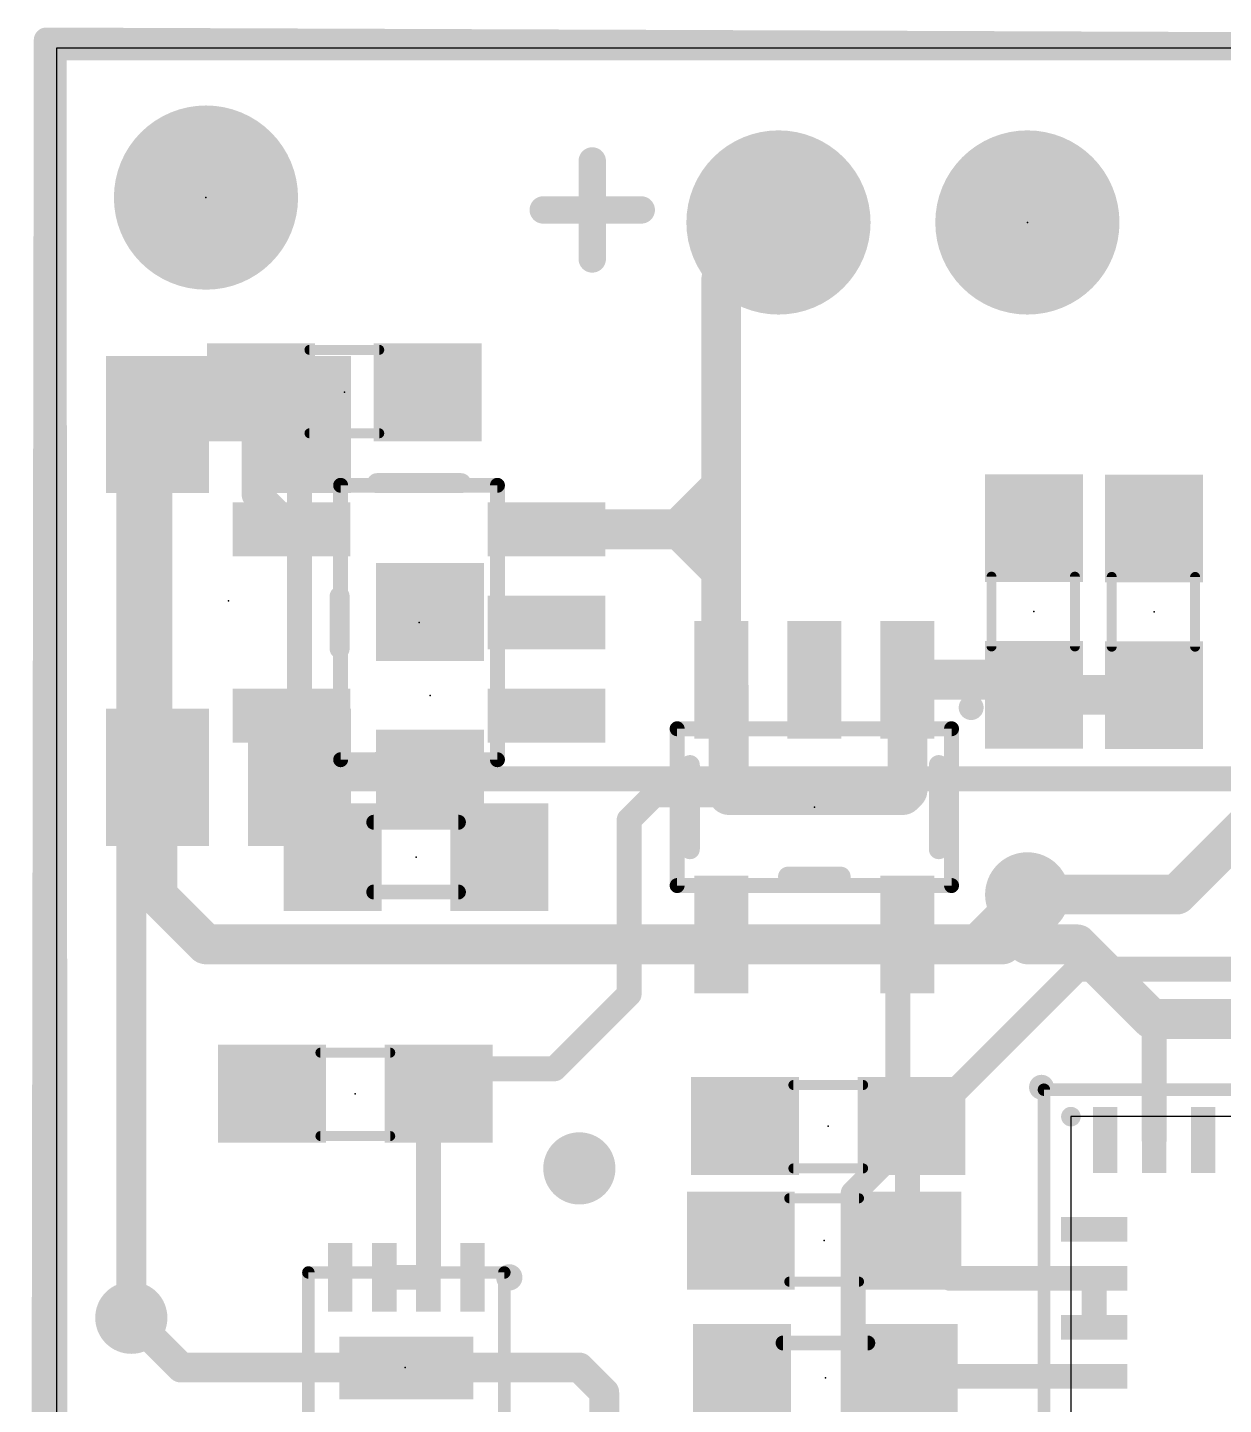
# Model space of a CAD drawing. Extents: x -0.01 to 1.46, y -0.01 to 1.61.
# Drawn here: x -0.012 to 0.469, y 1.055 to 1.608 of the extents above; entities that cross this region are included whole.
import ezdxf

# ---------------------------------------------------------------- set-up
doc = ezdxf.new("R2010")
doc.units = 0
for name, color, linetype in [('1', 22, 'CONTINUOUS'), ('16', 175, 'CONTINUOUS'), ('17', 82, 'CONTINUOUS'), ('18', 82, 'CONTINUOUS'), ('20', 7, 'CONTINUOUS'), ('21', 7, 'CONTINUOUS'), ('23', 7, 'CONTINUOUS'), ('24', 7, 'CONTINUOUS'), ('51', 53, 'CONTINUOUS')]:
    doc.layers.add(name, color=color, linetype=linetype)

# ---------------------------------------------------------------- blocks, each defined once
blk = doc.blocks.new('RECT')
blk.add_solid([(-0.5, -0.5), (0.5, -0.5), (-0.5, 0.5), (0.5, 0.5)])
blk = doc.blocks.new('ROUNDP')
at = {"const_width": 0.5}
blk.add_lwpolyline([(0, -0.25, 1), (0, 0.25, 1), (0, -0.25)], format="xyb", dxfattribs=at)
blk = doc.blocks.new('ROUNDV')
at = {"const_width": 0.5}
blk.add_lwpolyline([(0, -0.25, 1), (0, 0.25, 1), (0, -0.25)], format="xyb", dxfattribs=at)

msp = doc.modelspace()

# ---------------------------------------------------------------- linework, layer by layer
at = {"layer": '1'}
for points, const_width in [([(0.0015, 1.600175, 1), (-0.0035, 1.600172)], 0.005), ([(-0.000999, 1.602673, 1), (-0.001001, 1.597673)], 0.005), ([(0.292828, 1.527172, 1), (0.287172, 1.532828)], 0.008), ([(0.264179, 1.509836, 1), (0.269836, 1.504179)], 0.008), ([(0.271008, 1.507008, 1), (0.263008, 1.507008)], 0.008), ([(0.04, 1.463, 1), (0.04, 1.457)], 0.006), ([(0.042121, 1.457879, 1), (0.037879, 1.462121)], 0.006), ([(0.083315, 1.46, 1), (0.077315, 1.46)], 0.006), ([(0.084247, 1.45969, 1), (0.080005, 1.463932)], 0.006), ([(0.080315, 1.457, 1), (0.080315, 1.463)], 0.006), ([(0.078194, 1.462121, 1), (0.082436, 1.457879)], 0.006), ([(0.033, 1.45, 1), (0.027, 1.45)], 0.006), ([(0.027879, 1.452121, 1), (0.032121, 1.447879)], 0.006), ([(0.269828, 1.421172, 1), (0.264172, 1.426828)], 0.008), ([(0.082436, 1.422905, 1), (0.078194, 1.418662)], 0.006), ([(0.077315, 1.420783, 1), (0.083315, 1.420783)], 0.006), ([(0.092284, 1.404572, 1), (0.096527, 1.408814)], 0.006), ([(0.196776, 1.410693, 1), (0.196776, 1.402693)], 0.008), ([(0.252828, 1.409828, 1), (0.247172, 1.404172)], 0.008), ([(0.247172, 1.409828, 1), (0.252828, 1.404172)], 0.008), ([(0.263143, 1.409521, 1), (0.257487, 1.403864)], 0.008), ([(0.260315, 1.402693, 1), (0.260315, 1.410693)], 0.008), ([(0.271008, 1.4, 1), (0.263008, 1.4)], 0.008), ([(0.264179, 1.397172, 1), (0.269836, 1.402828)], 0.008), ([(0.263008, 1.4, 1), (0.271008, 1.4)], 0.008), ([(0.271008, 1.392008, 1), (0.263008, 1.392008)], 0.008), ([(0.269836, 1.389179, 1), (0.264179, 1.394836)], 0.008), ([(0.263172, 1.393828, 1), (0.268828, 1.388172)], 0.008), ([(0.263008, 1.392008, 1), (0.271008, 1.392008)], 0.008), ([(0.263172, 1.388172, 1), (0.268828, 1.393828)], 0.008), ([(0.269836, 1.349132, 1), (0.264179, 1.343475)], 0.008), ([(0.263008, 1.346303, 1), (0.271008, 1.346303)], 0.008), ([(0.274, 1.343311, 1), (0.266, 1.343311)], 0.008), ([(0.267172, 1.340483, 1), (0.272828, 1.346139)], 0.008), ([(0.345811, 1.346303, 1), (0.337811, 1.346303)], 0.008), ([(0.341811, 1.350303, 1), (0.341811, 1.342303)], 0.008), ([(0.38936, 1.349132, 1), (0.383703, 1.343475)], 0.008), ([(0.386531, 1.342303, 1), (0.386531, 1.350303)], 0.008), ([(0.392598, 1.344236, 1), (0.392598, 1.336236)], 0.008), ([(0.38977, 1.337408, 1), (0.395427, 1.343065)], 0.008), ([(0.443608, 1.343065, 1), (0.437951, 1.337408)], 0.008), ([(0.438061, 1.337298, 1), (0.443718, 1.342954)], 0.008), ([(0.44078, 1.336236, 1), (0.44078, 1.344236)], 0.008), ([(0.098406, 1.33189, 1), (0.090406, 1.33189)], 0.008), ([(0.27, 1.304, 1), (0.27, 1.296)], 0.008), ([(0.337172, 1.302828, 1), (0.342828, 1.297172)], 0.008), ([(0.337811, 1.301811, 1), (0.345811, 1.301811)], 0.008), ([(0.344639, 1.298983, 1), (0.338983, 1.304639)], 0.008), ([(0.34, 1.296, 1), (0.34, 1.304)], 0.008), ([(0.24, 1.3025, 1), (0.24, 1.2975)], 0.005), ([(0.241768, 1.298232, 1), (0.238232, 1.301768)], 0.005), ([(0.266, 1.3, 1), (0.274, 1.3)], 0.008), ([(0.27, 1.2975, 1), (0.27, 1.3025)], 0.005), ([(0.097234, 1.294407, 1), (0.091577, 1.28875)], 0.008), ([(0.090406, 1.291579, 1), (0.098406, 1.291579)], 0.008), ([(0.2325, 1.29, 1), (0.2275, 1.29)], 0.005), ([(0.228232, 1.291768, 1), (0.231768, 1.288232)], 0.005), ([(0.108116, 1.272211, 1), (0.113773, 1.277868)], 0.008), ([(0.394, 1.26, 1), (0.386, 1.26)], 0.008), ([(0.394, 1.26, 1), (0.386, 1.26)], 0.008), ([(0.39, 1.264, 1), (0.39, 1.256)], 0.008), ([(0.447172, 1.262828, 1), (0.452828, 1.257172)], 0.008), ([(0.45, 1.256, 1), (0.45, 1.264)], 0.008), ([(0.392828, 1.247172, 1), (0.387172, 1.252828)], 0.008), ([(0.344639, 1.246761, 1), (0.338983, 1.241105)], 0.008), ([(0.344639, 1.241105, 1), (0.338983, 1.246761)], 0.008), ([(0.386, 1.25, 1), (0.394, 1.25)], 0.008), ([(0.335117, 1.242896, 1), (0.340774, 1.237239)], 0.008), ([(0.340445, 1.240067, 1), (0.335445, 1.240067)], 0.005), ([(0.345744, 1.244, 1), (0.345744, 1.236)], 0.008), ([(0.342916, 1.237172, 1), (0.348573, 1.242828)], 0.008), ([(0.377172, 1.242828, 1), (0.382828, 1.237172)], 0.008), ([(0.38, 1.236, 1), (0.38, 1.244)], 0.008), ([(0.39, 1.244, 1), (0.39, 1.236)], 0.008), ([(0.412828, 1.242828, 1), (0.407172, 1.237172)], 0.008), ([(0.41, 1.236, 1), (0.41, 1.244)], 0.008), ([(0.386, 1.24, 1), (0.394, 1.24)], 0.008), ([(0.2275, 1.22, 1), (0.2325, 1.22)], 0.005), ([(0.231768, 1.218232, 1), (0.228232, 1.221768)], 0.005), ([(0.44, 1.214, 1), (0.44, 1.206)], 0.008), ([(0.437172, 1.207172, 1), (0.442828, 1.212828)], 0.008), ([(0.441768, 1.211768, 1), (0.438232, 1.208232)], 0.005), ([(0.443445, 1.209055, 1), (0.438445, 1.209055)], 0.005), ([(0.439177, 1.207287, 1), (0.442713, 1.210823)], 0.005), ([(0.163465, 1.1925, 1), (0.163465, 1.1875)], 0.005), ([(0.165232, 1.188232, 1), (0.161697, 1.191768)], 0.005), ([(0.2, 1.1875, 1), (0.2, 1.1925)], 0.005), ([(0.198232, 1.191768, 1), (0.201768, 1.188232)], 0.005), ([(0.151697, 1.181768, 1), (0.155232, 1.178232)], 0.005), ([(0.155232, 1.178232, 1), (0.151697, 1.181768)], 0.005), ([(0.340207, 1.179797, 1), (0.335683, 1.177669)], 0.005), ([(0.151862, 1.175898, 1), (0.146862, 1.175898)], 0.005), ([(0.147594, 1.177665, 1), (0.15113, 1.17413)], 0.005), ([(0.335445, 1.178733, 1), (0.340445, 1.178733)], 0.005), ([(0.344311, 1.169867, 1), (0.339311, 1.169867)], 0.005), ([(0.343977, 1.171116, 1), (0.339645, 1.168618)], 0.005), ([(0.341202, 1.165936, 1), (0.345727, 1.168064)], 0.005), ([(0.341299, 1.165751, 1), (0.34563, 1.168249)], 0.005), ([(0.438445, 1.161437, 1), (0.443445, 1.161437)], 0.005), ([(0.343466, 1.122866, 1), (0.340156, 1.119119)], 0.005), ([(0.339311, 1.120992, 1), (0.344311, 1.120992)], 0.005), ([(0.131646, 1.10872, 1), (0.131646, 1.10372)], 0.005), ([(0.146862, 1.10622, 1), (0.151862, 1.10622)], 0.005), ([(0.149362, 1.10372, 1), (0.149362, 1.10872)], 0.005), ([(0.358976, 1.108327, 1), (0.358976, 1.103327)], 0.005), ([(0.357321, 1.103953, 1), (0.360632, 1.1077)], 0.005), ([(0.419331, 1.105827, 1), (0.414331, 1.105827)], 0.005), ([(0.416831, 1.103327, 1), (0.416831, 1.108327)], 0.005), ([(0.027, 1.09, 1), (0.033, 1.09)], 0.006), ([(0.414331, 1.086142, 1), (0.419331, 1.086142)], 0.005), ([(0.341717, 1.068274, 1), (0.342945, 1.063427)], 0.005), ([(0.344724, 1.068957, 1), (0.344724, 1.063957)], 0.005), ([(0.345338, 1.064033, 1), (0.344111, 1.06888)], 0.005), ([(0.416831, 1.063957, 1), (0.416831, 1.068957)], 0.005)]:
    msp.add_lwpolyline(points, format="xyb", dxfattribs=dict(at, const_width=const_width))
for points, const_width in [([(0.86, 1.6), (-0.001, 1.600173)], 0.01), ([(-0.001, 1.600173), (0, 0)], 0.01), ([(0.267008, 1.507008), (0.29, 1.53)], 0.016), ([(0.267008, 1.4), (0.267008, 1.507008)], 0.016), ([(0.03, 1.45), (0.04, 1.46)], 0.012), ([(0.04, 1.46), (0.080315, 1.46)], 0.012), ([(0.080315, 1.46), (0.082126, 1.461811)], 0.012), ([(0.080315, 1.46), (0.080315, 1.420783)], 0.012), ([(0.03, 1.09), (0.03, 1.45)], 0.012), ([(0.25, 1.407), (0.267, 1.424)], 0.016), ([(0.080315, 1.420783), (0.094406, 1.406693)], 0.012), ([(0.196776, 1.406693), (0.260315, 1.406693)], 0.016), ([(0.266, 1.391), (0.25, 1.407)], 0.016), ([(0.260315, 1.406693), (0.267008, 1.4)], 0.016), ([(0.267008, 1.4), (0.267008, 1.392008)], 0.016), ([(0.267008, 1.392008), (0.266, 1.391)], 0.016), ([(0.267008, 1.346303), (0.267008, 1.392008)], 0.016), ([(0.27, 1.343311), (0.267008, 1.346303)], 0.016), ([(0.27, 1.3), (0.27, 1.343311)], 0.016), ([(0.341811, 1.346303), (0.341811, 1.301811)], 0.016), ([(0.341811, 1.346303), (0.386531, 1.346303)], 0.016), ([(0.386531, 1.346303), (0.392598, 1.340236)], 0.016), ([(0.392598, 1.340236), (0.44078, 1.340236)], 0.016), ([(0.44078, 1.340236), (0.44089, 1.340126)], 0.016), ([(0.094406, 1.33189), (0.094406, 1.291579)], 0.016), ([(0.34, 1.3), (0.27, 1.3)], 0.016), ([(0.341811, 1.301811), (0.34, 1.3)], 0.016), ([(0.24, 1.3), (0.23, 1.29)], 0.01), ([(0.27, 1.3), (0.24, 1.3)], 0.01), ([(0.094406, 1.291579), (0.110945, 1.275039)], 0.016), ([(0.23, 1.29), (0.23, 1.22)], 0.01), ([(0.45, 1.26), (0.48, 1.29)], 0.016), ([(0.39, 1.26), (0.39, 1.25)], 0.016), ([(0.39, 1.26), (0.39, 1.24)], 0.016), ([(0.39, 1.26), (0.45, 1.26)], 0.016), ([(0.39, 1.25), (0.38, 1.24)], 0.016), ([(0.337945, 1.240067), (0.341811, 1.243933)], 0.016), ([(0.345744, 1.24), (0.341811, 1.243933)], 0.016), ([(0.337945, 1.240067), (0.337945, 1.178733)], 0.01), ([(0.38, 1.24), (0.345744, 1.24)], 0.016), ([(0.39, 1.24), (0.41, 1.24)], 0.016), ([(0.41, 1.24), (0.44, 1.21)], 0.016), ([(0.23, 1.22), (0.2, 1.19)], 0.01), ([(0.44, 1.21), (0.822094, 1.21)], 0.016), ([(0.440945, 1.209055), (0.44, 1.21)], 0.01), ([(0.440945, 1.161437), (0.440945, 1.209055)], 0.01), ([(0.163465, 1.19), (0.153465, 1.18)], 0.01), ([(0.2, 1.19), (0.163465, 1.19)], 0.01), ([(0.149362, 1.175898), (0.153465, 1.18)], 0.01), ([(0.337945, 1.178733), (0.343465, 1.167)], 0.01), ([(0.149362, 1.10622), (0.149362, 1.175898)], 0.01), ([(0.341811, 1.120992), (0.341811, 1.169867)], 0.01), ([(0.341811, 1.169867), (0.343465, 1.167)], 0.01), ([(0.358976, 1.105827), (0.341811, 1.120992)], 0.01), ([(0.149362, 1.10622), (0.131646, 1.10622)], 0.01), ([(0.416831, 1.105827), (0.358976, 1.105827)], 0.01), ([(0.416831, 1.086142), (0.416831, 1.105827)], 0.01), ([(0.344724, 1.066457), (0.342331, 1.06585)], 0.01), ([(0.416831, 1.066457), (0.344724, 1.066457)], 0.01)]:
    msp.add_lwpolyline(points, dxfattribs=dict(at, const_width=const_width))
at = {"layer": '16'}
for points, const_width in [([(-0.006693, 0), (-0.004173, 1.603307)], 0.01), ([(-0.004173, 1.603307), (0.86, 1.6)], 0.01), ([(0.040512, 1.307087), (0.040512, 1.448819)], 0.012), ([(0.097598, 1.307087), (0.097598, 1.448819)], 0.01), ([(0.040512, 1.307087), (0.040512, 1.259488)], 0.016), ([(0.09815, 1.306535), (0.097598, 1.307087)], 0.01), ([(0.15, 1.306535), (0.09815, 1.306535)], 0.01), ([(0.15, 1.306535), (0.483465, 1.306535)], 0.01), ([(0.040512, 1.259488), (0.06, 1.24)], 0.016), ([(0.37, 1.24), (0.39, 1.26)], 0.016), ([(0.06, 1.24), (0.37, 1.24)], 0.016), ([(0.41, 1.23), (0.32, 1.14)], 0.01), ([(0.49, 1.23), (0.41, 1.23)], 0.01), ([(0.32, 1.14), (0.32, 0.93)], 0.01), ([(0.05, 1.07), (0.03, 1.09)], 0.012), ([(0.21, 1.07), (0.05, 1.07)], 0.012), ([(0.22, 1.06), (0.21, 1.07)], 0.012), ([(0.22, 0.88), (0.22, 1.06)], 0.012)]:
    msp.add_lwpolyline(points, dxfattribs=dict(at, const_width=const_width))
for points, const_width in [([(-0.004164, 1.605807, 1), (-0.004183, 1.600807)], 0.005), ([(-0.001673, 1.603303, 1), (-0.006673, 1.603311)], 0.005), ([(0.043512, 1.448819, 1), (0.037512, 1.448819)], 0.006), ([(0.100098, 1.448819, 1), (0.095098, 1.448819)], 0.005), ([(0.044512, 1.307087, 1), (0.036512, 1.307087)], 0.008), ([(0.099366, 1.308854, 1), (0.095831, 1.305319)], 0.005), ([(0.09815, 1.309035, 1), (0.09815, 1.304035)], 0.005), ([(0.15, 1.309035, 1), (0.15, 1.304035)], 0.005), ([(0.15, 1.304035, 1), (0.15, 1.309035)], 0.005), ([(0.037512, 1.307087, 1), (0.043512, 1.307087)], 0.006), ([(0.095098, 1.307087, 1), (0.100098, 1.307087)], 0.005), ([(0.096382, 1.304768, 1), (0.099917, 1.308303)], 0.005), ([(0.04334, 1.262317, 1), (0.037683, 1.25666)], 0.008), ([(0.392828, 1.257172, 1), (0.387172, 1.262828)], 0.008), ([(0.036512, 1.259488, 1), (0.044512, 1.259488)], 0.008), ([(0.06, 1.244, 1), (0.06, 1.236)], 0.008), ([(0.057172, 1.237172, 1), (0.062828, 1.242828)], 0.008), ([(0.367172, 1.242828, 1), (0.372828, 1.237172)], 0.008), ([(0.37, 1.236, 1), (0.37, 1.244)], 0.008), ([(0.41, 1.2325, 1), (0.41, 1.2275)], 0.005), ([(0.411768, 1.228232, 1), (0.408232, 1.231768)], 0.005), ([(0.3225, 1.14, 1), (0.3175, 1.14)], 0.005), ([(0.318232, 1.141768, 1), (0.321768, 1.138232)], 0.005), ([(0.032121, 1.092121, 1), (0.027879, 1.087879)], 0.006), ([(0.05, 1.073, 1), (0.05, 1.067)], 0.006), ([(0.047879, 1.067879, 1), (0.052121, 1.072121)], 0.006), ([(0.212121, 1.072121, 1), (0.207879, 1.067879)], 0.006), ([(0.21, 1.067, 1), (0.21, 1.073)], 0.006), ([(0.223, 1.06, 1), (0.217, 1.06)], 0.006), ([(0.217879, 1.057879, 1), (0.222121, 1.062121)], 0.006)]:
    msp.add_lwpolyline(points, format="xyb", dxfattribs=dict(at, const_width=const_width))
at = {"layer": '20'}
for p, q in [((1.45, 1.6), (0, 1.6)), ((0, 1.6), (0, 0))]:
    msp.add_line(p, q, dxfattribs=at)
at = {"layer": '21'}
for points, const_width in [([(0.128685, 1.425291), (0.162496, 1.425291)], 0.008), ([(0.113685, 1.358724), (0.113685, 1.379858)], 0.008), ([(0.162496, 1.313291), (0.128685, 1.313291)], 0.008), ([(0.254409, 1.278213), (0.254409, 1.312024)], 0.008), ([(0.354409, 1.312024), (0.354409, 1.278213)], 0.008), ([(0.314976, 1.267213), (0.293843, 1.267213)], 0.008), ([(0.396654, 1.181614), (0.396654, 1.010354)], 0.005), ([(0.623031, 1.181614), (0.396654, 1.181614)], 0.005)]:
    msp.add_lwpolyline(points, dxfattribs=dict(at, const_width=const_width))
for points, const_width in [([(0.128685, 1.427291, 1), (0.128685, 1.423291)], 0.004), ([(0.162496, 1.423291, 1), (0.162496, 1.427291)], 0.004), ([(0.115685, 1.379858, 1), (0.111685, 1.379858)], 0.004), ([(0.111685, 1.358724, 1), (0.115685, 1.358724)], 0.004), ([(0.367409, 1.332618, 1), (0.367409, 1.337618, 1), (0.367409, 1.332618)], 0.005), ([(0.128685, 1.315291, 1), (0.128685, 1.311291)], 0.004), ([(0.162496, 1.311291, 1), (0.162496, 1.315291)], 0.004), ([(0.256409, 1.312024, 1), (0.252409, 1.312024)], 0.004), ([(0.356409, 1.312024, 1), (0.352409, 1.312024)], 0.004), ([(0.252409, 1.278213, 1), (0.256409, 1.278213)], 0.004), ([(0.352409, 1.278213, 1), (0.356409, 1.278213)], 0.004), ([(0.293843, 1.269213, 1), (0.293843, 1.265213)], 0.004), ([(0.314976, 1.265213, 1), (0.314976, 1.269213)], 0.004), ([(0.395669, 1.180098, 1), (0.395669, 1.185098, 1), (0.395669, 1.180098)], 0.005), ([(0.397904, 1.181614, 1), (0.395404, 1.181614)], 0.0025), ([(0.396654, 1.182864, 1), (0.396654, 1.180364)], 0.0025), ([(0.181843, 1.103437, 1), (0.181843, 1.109004, 1), (0.181843, 1.103437)], 0.005), ([(0.181843, 1.103437, 1), (0.181843, 1.109004, 1), (0.181843, 1.103437)], 0.005)]:
    msp.add_lwpolyline(points, format="xyb", dxfattribs=dict(at, const_width=const_width))
at = {"layer": '23'}
for p in [(0.06, 1.54), (0.39, 1.53), (0.115591, 1.461811), (0.392598, 1.373701), (0.44089, 1.373591), (0.145591, 1.369291), (0.304409, 1.295118), (0.144409, 1.275039), (0.12, 1.18), (0.31, 1.167), (0.308346, 1.120992), (0.14, 1.07), (0.308866, 1.06585)]:
    msp.add_point(p, dxfattribs=at)
at = {"layer": '24'}
for p in [(0.069055, 1.377953), (0.15, 1.34)]:
    msp.add_point(p, dxfattribs=at)
at = {"layer": '51'}
for p, q in [((0.40748, 1.170787), (0.40748, 1.021181)), ((0.612205, 1.170787), (0.40748, 1.170787))]:
    msp.add_line(p, q, dxfattribs=at)
for points, const_width in [([(0.215183, 1.554709), (0.215183, 1.515342)], 0.011), ([(0.1955, 1.535025), (0.234867, 1.535025)], 0.011), ([(0.101575, 1.478819), (0.129606, 1.478819)], 0.004), ([(0.101575, 1.445315), (0.129606, 1.445315)], 0.004), ([(0.114094, 1.314173), (0.114094, 1.424409)], 0.006), ([(0.114094, 1.424409), (0.177087, 1.424409)], 0.006), ([(0.177087, 1.424409), (0.177087, 1.314173)], 0.006), ([(0.375591, 1.359685), (0.375591, 1.387717)], 0.004), ([(0.409094, 1.359685), (0.409094, 1.387717)], 0.004), ([(0.423882, 1.359575), (0.423882, 1.387606)], 0.004), ([(0.457386, 1.359575), (0.457386, 1.387606)], 0.004), ([(0.249291, 1.326614), (0.359528, 1.326614)], 0.006), ([(0.249291, 1.263622), (0.249291, 1.326614)], 0.006), ([(0.359528, 1.263622), (0.359528, 1.326614)], 0.006), ([(0.114094, 1.314173), (0.177087, 1.314173)], 0.006), ([(0.161417, 1.289055), (0.127402, 1.289055)], 0.006), ([(0.127402, 1.261024), (0.161417, 1.261024)], 0.006), ([(0.359528, 1.263622), (0.249291, 1.263622)], 0.006), ([(0.134016, 1.196496), (0.105984, 1.196496)], 0.004), ([(0.324016, 1.183496), (0.295984, 1.183496)], 0.004), ([(0.134016, 1.162992), (0.105984, 1.162992)], 0.004), ([(0.324016, 1.149992), (0.295984, 1.149992)], 0.004), ([(0.294331, 1.138), (0.322362, 1.138)], 0.004), ([(0.101134, 1.029449), (0.101134, 1.108189)], 0.005), ([(0.101134, 1.108189), (0.179874, 1.108189)], 0.005), ([(0.179874, 1.108189), (0.179874, 1.029449)], 0.005), ([(0.294331, 1.104496), (0.322362, 1.104496)], 0.004), ([(0.325874, 1.079866), (0.291858, 1.079866)], 0.006)]:
    msp.add_lwpolyline(points, dxfattribs=dict(at, const_width=const_width))
for points, const_width in [([(0.217933, 1.554709, 1), (0.212433, 1.554709)], 0.0055), ([(0.1955, 1.537775, 1), (0.1955, 1.532275)], 0.0055), ([(0.234867, 1.532275, 1), (0.234867, 1.537775)], 0.0055), ([(0.212433, 1.515342, 1), (0.217933, 1.515342)], 0.0055), ([(0.101575, 1.479819, 1), (0.101575, 1.477819)], 0.002), ([(0.129606, 1.477819, 1), (0.129606, 1.479819)], 0.002), ([(0.101575, 1.446315, 1), (0.101575, 1.444315)], 0.002), ([(0.129606, 1.444315, 1), (0.129606, 1.446315)], 0.002), ([(0.115594, 1.424409, 1), (0.112594, 1.424409)], 0.003), ([(0.114094, 1.425909, 1), (0.114094, 1.422909)], 0.003), ([(0.178587, 1.424409, 1), (0.175587, 1.424409)], 0.003), ([(0.177087, 1.422909, 1), (0.177087, 1.425909)], 0.003), ([(0.376591, 1.387717, 1), (0.374591, 1.387717)], 0.002), ([(0.410094, 1.387717, 1), (0.408094, 1.387717)], 0.002), ([(0.424882, 1.387606, 1), (0.422882, 1.387606)], 0.002), ([(0.458386, 1.387606, 1), (0.456386, 1.387606)], 0.002), ([(0.374591, 1.359685, 1), (0.376591, 1.359685)], 0.002), ([(0.408094, 1.359685, 1), (0.410094, 1.359685)], 0.002), ([(0.422882, 1.359575, 1), (0.424882, 1.359575)], 0.002), ([(0.456386, 1.359575, 1), (0.458386, 1.359575)], 0.002), ([(0.249291, 1.328114, 1), (0.249291, 1.325114)], 0.003), ([(0.250791, 1.326614, 1), (0.247791, 1.326614)], 0.003), ([(0.361028, 1.326614, 1), (0.358028, 1.326614)], 0.003), ([(0.359528, 1.325114, 1), (0.359528, 1.328114)], 0.003), ([(0.114094, 1.315673, 1), (0.114094, 1.312673)], 0.003), ([(0.177087, 1.312673, 1), (0.177087, 1.315673)], 0.003), ([(0.112594, 1.314173, 1), (0.115594, 1.314173)], 0.003), ([(0.175587, 1.314173, 1), (0.178587, 1.314173)], 0.003), ([(0.127402, 1.290555, 1), (0.127402, 1.287555)], 0.003), ([(0.161417, 1.287555, 1), (0.161417, 1.290555)], 0.003), ([(0.127402, 1.262524, 1), (0.127402, 1.259524)], 0.003), ([(0.161417, 1.259524, 1), (0.161417, 1.262524)], 0.003), ([(0.249291, 1.265122, 1), (0.249291, 1.262122)], 0.003), ([(0.247791, 1.263622, 1), (0.250791, 1.263622)], 0.003), ([(0.358028, 1.263622, 1), (0.361028, 1.263622)], 0.003), ([(0.359528, 1.262122, 1), (0.359528, 1.265122)], 0.003), ([(0.105984, 1.197496, 1), (0.105984, 1.195496)], 0.002), ([(0.134016, 1.195496, 1), (0.134016, 1.197496)], 0.002), ([(0.295984, 1.184496, 1), (0.295984, 1.182496)], 0.002), ([(0.324016, 1.182496, 1), (0.324016, 1.184496)], 0.002), ([(0.40748, 1.168819, 1), (0.40748, 1.172756, 1), (0.40748, 1.168819)], 0.003937), ([(0.105984, 1.163992, 1), (0.105984, 1.161992)], 0.002), ([(0.134016, 1.161992, 1), (0.134016, 1.163992)], 0.002), ([(0.295984, 1.150992, 1), (0.295984, 1.148992)], 0.002), ([(0.324016, 1.148992, 1), (0.324016, 1.150992)], 0.002), ([(0.294331, 1.139, 1), (0.294331, 1.137)], 0.002), ([(0.322362, 1.137, 1), (0.322362, 1.139)], 0.002), ([(0.102384, 1.108189, 1), (0.099884, 1.108189)], 0.0025), ([(0.101134, 1.109439, 1), (0.101134, 1.106939)], 0.0025), ([(0.181124, 1.108189, 1), (0.178624, 1.108189)], 0.0025), ([(0.179874, 1.106939, 1), (0.179874, 1.109439)], 0.0025), ([(0.294331, 1.105496, 1), (0.294331, 1.103496)], 0.002), ([(0.322362, 1.103496, 1), (0.322362, 1.105496)], 0.002), ([(0.291858, 1.081366, 1), (0.291858, 1.078366)], 0.003), ([(0.325874, 1.078366, 1), (0.325874, 1.081366)], 0.003)]:
    msp.add_lwpolyline(points, format="xyb", dxfattribs=dict(at, const_width=const_width))

# ---------------------------------------------------------------- block references
at = {"layer": '1'}
for p, xscale, yscale in [((0.082126, 1.461811), 0.043307, 0.03937), ((0.149055, 1.461811), 0.043307, 0.03937), ((0.274882, 1.120992), 0.043307, 0.03937), ((0.341811, 1.120992), 0.043307, 0.03937), ((0.275402, 1.06585), 0.03937, 0.043307), ((0.342331, 1.06585), 0.03937, 0.043307)]:
    msp.add_blockref('RECT', p, dxfattribs=dict(at, xscale=xscale, yscale=yscale))
for p, xscale, yscale, rotation in [((0.392598, 1.407165), 0.043307, 0.03937, 90), ((0.44089, 1.407055), 0.043307, 0.03937, 90), ((0.094406, 1.406693), 0.021654, 0.047244, 90), ((0.196776, 1.406693), 0.021654, 0.047244, 90), ((0.196776, 1.369291), 0.021654, 0.047244, 90), ((0.267008, 1.346303), 0.021654, 0.047244, 180), ((0.304409, 1.346303), 0.021654, 0.047244, 180), ((0.341811, 1.346303), 0.021654, 0.047244, 180), ((0.392598, 1.340236), 0.043307, 0.03937, 90), ((0.44089, 1.340126), 0.043307, 0.03937, 90), ((0.094406, 1.33189), 0.021654, 0.047244, 90), ((0.196776, 1.33189), 0.021654, 0.047244, 90), ((0.110945, 1.275039), 0.03937, 0.043307, 180), ((0.177874, 1.275039), 0.03937, 0.043307, 180), ((0.267008, 1.243933), 0.021654, 0.047244, 180), ((0.341811, 1.243933), 0.021654, 0.047244, 180), ((0.086535, 1.18), 0.043307, 0.03937, 180), ((0.153465, 1.18), 0.043307, 0.03937, 180), ((0.276535, 1.167), 0.043307, 0.03937, 180), ((0.343465, 1.167), 0.043307, 0.03937, 180), ((0.42126, 1.161437), 0.026575, 0.009843, 90), ((0.440945, 1.161437), 0.026575, 0.009843, 90), ((0.46063, 1.161437), 0.026575, 0.009843, 90), ((0.416831, 1.125512), 0.026575, 0.009843, 180), ((0.113929, 1.10622), 0.027559, 0.009843, 270), ((0.131646, 1.10622), 0.027559, 0.009843, 270), ((0.149362, 1.10622), 0.027559, 0.009843, 270), ((0.167079, 1.10622), 0.027559, 0.009843, 270), ((0.416831, 1.105827), 0.026575, 0.009843, 180), ((0.416831, 1.086142), 0.026575, 0.009843, 180), ((0.140504, 1.069803), 0.053937, 0.025197, 180), ((0.416831, 1.066457), 0.026575, 0.009843, 180)]:
    msp.add_blockref('RECT', p, dxfattribs=dict(at, xscale=xscale, yscale=yscale, rotation=rotation))
at = {"layer": '16'}
for p, xscale, yscale, rotation in [((0.040512, 1.448819), 0.055118, 0.041339, 90), ((0.097598, 1.448819), 0.055118, 0.041339, 90), ((0.15, 1.373465), 0.03937, 0.043307, 270), ((0.040512, 1.307087), 0.055118, 0.041339, 90), ((0.097598, 1.307087), 0.055118, 0.041339, 90), ((0.15, 1.306535), 0.03937, 0.043307, 270)]:
    msp.add_blockref('RECT', p, dxfattribs=dict(at, xscale=xscale, yscale=yscale, rotation=rotation))
at = {"layer": '17', "xscale": 0.074, "yscale": 0.074}
for p, rotation in [((0.06, 1.54), 90), ((0.06, 1.54), 90), ((0.29, 1.53), 270), ((0.29, 1.53), 270), ((0.39, 1.53), 270), ((0.39, 1.53), 270)]:
    msp.add_blockref('ROUNDP', p, dxfattribs=dict(at, rotation=rotation))
at = {"layer": '18'}
for p, xscale, yscale in [((0.39, 1.26), 0.034, 0.034), ((0.39, 1.26), 0.034, 0.034), ((0.21, 1.15), 0.029, 0.029), ((0.21, 1.15), 0.029, 0.029), ((0.03, 1.09), 0.029, 0.029), ((0.03, 1.09), 0.029, 0.029)]:
    msp.add_blockref('ROUNDV', p, dxfattribs=dict(at, xscale=xscale, yscale=yscale))
at = {"layer": '51'}
for p, xscale, yscale in [((0.06, 1.54), 0.02, 0.02), ((0.092435, 1.462012), 0.019689, 0.037402), ((0.138435, 1.462012), 0.019689, 0.037402), ((0.285191, 1.121193), 0.019689, 0.037402), ((0.331191, 1.121193), 0.019689, 0.037402), ((0.283866, 1.06585), 0.016, 0.034), ((0.333866, 1.06585), 0.016, 0.034)]:
    msp.add_blockref('RECT', p, dxfattribs=dict(at, xscale=xscale, yscale=yscale))
for p, xscale, yscale, rotation in [((0.29, 1.53), 0.02, 0.02, 180), ((0.39, 1.53), 0.02, 0.02, 180), ((0.099331, 1.406693), 0.019685, 0.025591, 90), ((0.19185, 1.406693), 0.019685, 0.025591, 90), ((0.392398, 1.396545), 0.019689, 0.037402, 90), ((0.440689, 1.396435), 0.019689, 0.037402, 90), ((0.19185, 1.369291), 0.019685, 0.025591, 90), ((0.392398, 1.350545), 0.019689, 0.037402, 90), ((0.440689, 1.350435), 0.019689, 0.037402, 90), ((0.267008, 1.341378), 0.019685, 0.025591, 180), ((0.304409, 1.341378), 0.019685, 0.025591, 180), ((0.341811, 1.341378), 0.019685, 0.025591, 180), ((0.099331, 1.33189), 0.019685, 0.025591, 90), ((0.19185, 1.33189), 0.019685, 0.025591, 90), ((0.119409, 1.275039), 0.016, 0.034, 180), ((0.169409, 1.275039), 0.016, 0.034, 180), ((0.267008, 1.248858), 0.019685, 0.025591, 180), ((0.341811, 1.248858), 0.019685, 0.025591, 180), ((0.097156, 1.179799), 0.019689, 0.037402, 180), ((0.143156, 1.179799), 0.019689, 0.037402, 180), ((0.287156, 1.166799), 0.019689, 0.037402, 180), ((0.333156, 1.166799), 0.019689, 0.037402, 180)]:
    msp.add_blockref('RECT', p, dxfattribs=dict(at, xscale=xscale, yscale=yscale, rotation=rotation))

doc.saveas('drawing.dxf')
